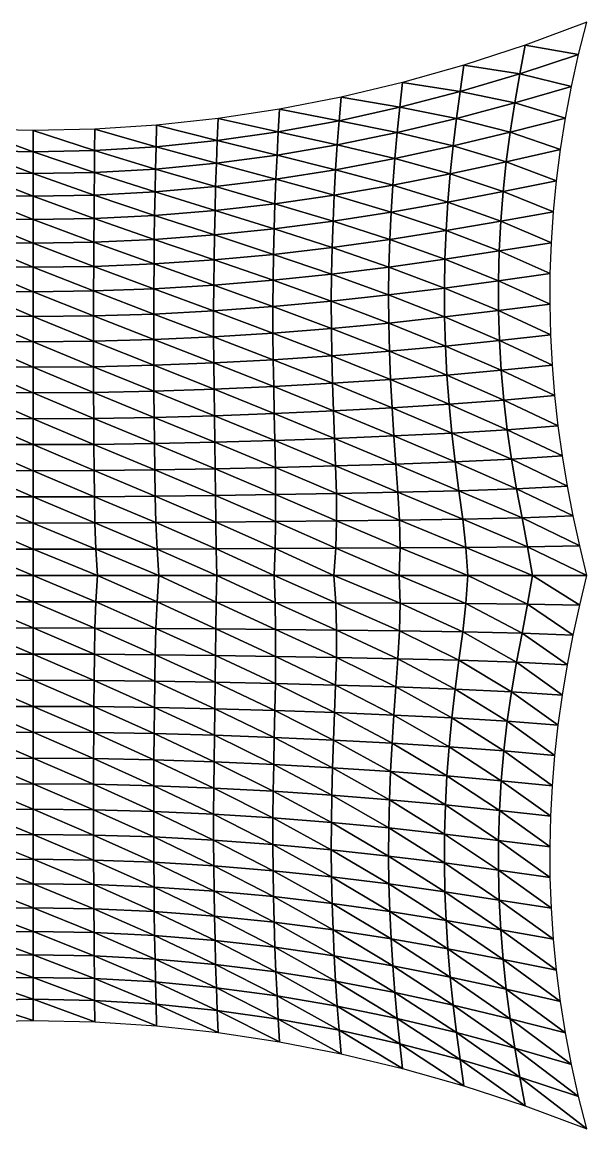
# Model space of a CAD drawing. Extents: x -3 to 3, y -3 to 3.
# Drawn here: x -0.06 to 3, y -3 to 3 of the extents above; entities that cross this region are included whole.
import ezdxf

# ---------------------------------------------------------------- set-up
doc = ezdxf.new("R2010")
doc.units = 0

msp = doc.modelspace()

# ---------------------------------------------------------------- meshes
at = {"layer": 'RidgeValley'}
mesh = msp.add_polyface(dxfattribs=at)
corners = [(3, 3, 3), (2.66643, 2.87516, 3.05225), (2.95536, 2.82515, 3.1032), (2.63653, 2.72, 3.14199), (2.91684, 2.65193, 3.20586), (2.60894, 2.56244, 3.23151), (2.8842, 2.48012, 3.30817), (2.58435, 2.4032, 3.32066), (2.85717, 2.30953, 3.41032), (2.56342, 2.24294, 3.40929), (2.83558, 2.14, 3.51253), (2.54658, 2.08213, 3.4973), (2.33353, 2.766, 3.0951), (2.31308, 2.62397, 3.1722), (2.29341, 2.47796, 3.24916), (2.27534, 2.32883, 3.32571), (2.2597, 2.17746, 3.40157), (2.24702, 2.02446, 3.47653), (2.00091, 2.67203, 3.12958), (1.98636, 2.53858, 3.19512), (1.97233, 2.40098, 3.26052), (1.95941, 2.25988, 3.32551), (1.94815, 2.11595, 3.38981), (1.6682, 2.59278, 3.15671), (1.6577, 2.46534, 3.21204), (1.6478, 2.33398, 3.2673), (1.63878, 2.19915, 3.32223), (1.63093, 2.06126, 3.37658), (1.33517, 2.52797, 3.17739), (1.32793, 2.40515, 3.22408), (1.32114, 2.27855, 3.2709), (1.31498, 2.14849, 3.31757)]
mesh.append_faces([[corners[k] for k in face] for face in [(0, 1, 2), (2, 1, 3), (2, 3, 4), (4, 3, 5), (4, 5, 6), (6, 5, 7), (6, 7, 8), (8, 7, 9), (8, 9, 10), (10, 9, 11), (1, 12, 3), (3, 12, 13), (3, 13, 5), (5, 13, 14), (5, 14, 7), (7, 14, 15), (7, 15, 9), (9, 15, 16), (9, 16, 11), (11, 16, 17), (12, 18, 13), (13, 18, 19), (13, 19, 14), (14, 19, 20), (14, 20, 15), (15, 20, 21), (15, 21, 16), (16, 21, 22), (16, 22, 17), (18, 23, 19), (19, 23, 24), (19, 24, 20), (20, 24, 25), (20, 25, 21), (21, 25, 26), (21, 26, 22), (22, 26, 27), (23, 28, 24), (24, 29, 25), (25, 30, 26), (26, 31, 27)]])
mesh = msp.add_polyface(dxfattribs=at)
corners = [(1.6577, 2.46534, 3.21204), (1.33517, 2.52797, 3.17739), (1.32793, 2.40515, 3.22408), (1.6478, 2.33398, 3.2673), (1.32114, 2.27855, 3.2709), (1.63878, 2.19915, 3.32223), (1.31498, 2.14849, 3.31757), (1.63093, 2.06126, 3.37658), (1.30961, 2.01528, 3.36383), (1.62448, 1.92072, 3.43006), (1.30518, 1.87926, 3.40935), (1.61963, 1.77791, 3.48232), (1.30182, 1.7408, 3.45378), (1.61653, 1.6332, 3.53305), (1.29966, 1.60025, 3.49676), (1.61535, 1.48695, 3.58191), (1.2988, 1.458, 3.5379), (1.61601, 1.33948, 3.62851), (1.29917, 1.31435, 3.57684), (1.00181, 2.47758, 3.19242), (0.997154, 2.35818, 3.23219), (0.992706, 2.23503, 3.27234), (0.988619, 2.10845, 3.31257), (0.985042, 1.9787, 3.35257), (0.98209, 1.8461, 3.392), (0.979833, 1.711, 3.43051), (0.978335, 1.57374, 3.46771), (0.977651, 1.43465, 3.50324), (0.977739, 1.29405, 3.53673), (0.668135, 2.4416, 3.20255), (0.665461, 2.32454, 3.23728), (0.662789, 2.20373, 3.27261), (0.660268, 2.07948, 3.30822), (0.658047, 1.9521, 3.34377), (0.656218, 1.8219, 3.37891), (0.654804, 1.68919, 3.41328), (0.653826, 1.55429, 3.44651), (0.653296, 1.41751, 3.47824)]
mesh.append_faces([[corners[k] for k in face] for face in [(0, 1, 2), (3, 2, 4), (5, 4, 6), (7, 6, 8), (9, 8, 10), (11, 10, 12), (11, 12, 13), (13, 12, 14), (13, 14, 15), (15, 14, 16), (15, 16, 17), (17, 16, 18), (1, 19, 2), (2, 19, 20), (2, 20, 4), (4, 20, 21), (4, 21, 6), (6, 21, 22), (6, 22, 8), (8, 22, 23), (8, 23, 10), (10, 23, 24), (10, 24, 12), (12, 24, 25), (12, 25, 14), (14, 25, 26), (14, 26, 16), (16, 26, 27), (16, 27, 18), (18, 27, 28), (19, 29, 20), (20, 29, 30), (20, 30, 21), (21, 30, 31), (21, 31, 22), (22, 32, 23), (23, 33, 24), (24, 34, 25), (25, 35, 26), (26, 36, 27), (27, 37, 28)]])
mesh = msp.add_polyface(dxfattribs=at)
corners = [(0, 2.41281, 3.21048), (-0.334155, 2.42001, 3.2085), (0, 2.29761, 3.24113), (-0.332959, 2.30434, 3.24017), (0, 2.17862, 3.2726), (-0.331709, 2.1849, 3.2726), (0, 2.05621, 3.30451), (-0.330501, 2.06203, 3.30544), (0, 1.93069, 3.33651), (-0.329429, 1.93604, 3.33833), (0, 1.80239, 3.36824), (-0.328549, 1.80727, 3.3709), (0, 1.67159, 3.39932), (-0.327864, 1.67599, 3.40281), (0, 1.53859, 3.42942), (-0.327373, 1.54251, 3.43369), (0, 1.40366, 3.45817), (-0.327076, 1.40712, 3.46319), (0, 1.26708, 3.48525), (-0.668135, 2.4416, 3.20255), (-0.665461, 2.32454, 3.23728), (-0.662789, 2.20373, 3.27261), (-0.660268, 2.07948, 3.30822), (-0.658046, 1.9521, 3.34377), (-0.656218, 1.8219, 3.37891), (-0.654804, 1.68919, 3.41328), (-0.653825, 1.55429, 3.44651), (-0.653295, 1.41751, 3.47824), (-0.326973, 1.27009, 3.49097), (-0.992706, 2.23503, 3.27234), (-0.988619, 2.10845, 3.31257), (-0.985042, 1.9787, 3.35257), (-0.98209, 1.8461, 3.392), (-0.979833, 1.711, 3.43051), (-0.978335, 1.57374, 3.46771), (-0.977651, 1.43465, 3.50324), (-0.653203, 1.27913, 3.50812)]
mesh.append_faces([[corners[k] for k in face] for face in [(0, 1, 2), (2, 1, 3), (2, 3, 4), (4, 3, 5), (4, 5, 6), (6, 5, 7), (6, 7, 8), (8, 7, 9), (8, 9, 10), (10, 9, 11), (10, 11, 12), (12, 11, 13), (12, 13, 14), (14, 13, 15), (14, 15, 16), (16, 15, 17), (16, 17, 18), (1, 19, 3), (3, 19, 20), (3, 20, 5), (5, 20, 21), (5, 21, 7), (7, 21, 22), (7, 22, 9), (9, 22, 23), (9, 23, 11), (11, 23, 24), (11, 24, 13), (13, 24, 25), (13, 25, 15), (15, 25, 26), (15, 26, 17), (17, 26, 27), (17, 27, 28), (21, 29, 22), (22, 30, 23), (23, 31, 24), (24, 32, 25), (25, 33, 26), (26, 34, 27), (27, 35, 36)]])
mesh = msp.add_polyface(dxfattribs=at)
corners = [(0.988619, 2.10845, 3.31257), (0.662789, 2.20373, 3.27261), (0.660268, 2.07948, 3.30822), (0.985042, 1.9787, 3.35257), (0.658047, 1.9521, 3.34377), (0.98209, 1.8461, 3.392), (0.656218, 1.8219, 3.37891), (0.979833, 1.711, 3.43051), (0.654804, 1.68919, 3.41328), (0.978335, 1.57374, 3.46771), (0.653826, 1.55429, 3.44651), (0.977651, 1.43465, 3.50324), (0.653296, 1.41751, 3.47824), (0.668135, 2.4416, 3.20255), (0.334155, 2.42001, 3.2085), (0.665461, 2.32454, 3.23728), (0.332959, 2.30434, 3.24017), (0.331709, 2.1849, 3.2726), (0.330501, 2.06203, 3.30544), (0.329429, 1.93604, 3.33833), (0.328549, 1.80727, 3.3709), (0.327864, 1.67599, 3.40281), (0.327374, 1.54251, 3.43369), (0.327076, 1.40712, 3.46319), (0.653203, 1.27913, 3.50812), (0, 2.41281, 3.21048), (0, 2.29761, 3.24113), (0, 2.17862, 3.2726), (0, 2.05621, 3.30451), (0, 1.93069, 3.33651), (0, 1.80239, 3.36824), (0, 1.67159, 3.39932), (0, 1.53859, 3.42942), (0, 1.40366, 3.45817), (0.326973, 1.27009, 3.49097)]
mesh.append_faces([[corners[k] for k in face] for face in [(0, 1, 2), (3, 2, 4), (5, 4, 6), (7, 6, 8), (9, 8, 10), (11, 10, 12), (13, 14, 15), (15, 14, 16), (15, 16, 1), (1, 16, 17), (1, 17, 2), (2, 17, 18), (2, 18, 4), (4, 18, 19), (4, 19, 6), (6, 19, 20), (6, 20, 8), (8, 20, 21), (8, 21, 10), (10, 21, 22), (10, 22, 12), (12, 22, 23), (12, 23, 24), (14, 25, 16), (16, 25, 26), (16, 26, 17), (17, 26, 27), (17, 27, 18), (18, 27, 28), (18, 28, 19), (19, 28, 29), (19, 29, 20), (20, 29, 30), (20, 30, 21), (21, 30, 31), (21, 31, 22), (22, 31, 32), (22, 32, 23), (23, 32, 33), (23, 33, 34)]])
mesh = msp.add_polyface(dxfattribs=at)
corners = [(2.83558, 2.14, 3.51253), (2.54658, 2.08213, 3.4973), (2.81928, 1.97141, 3.61504), (2.53391, 1.92089, 3.58476), (2.80816, 1.80367, 3.71812), (2.52548, 1.75935, 3.67172), (2.80209, 1.63667, 3.82203), (2.52136, 1.5976, 3.75819), (2.80099, 1.47036, 3.92708), (2.52164, 1.43578, 3.8441), (2.80481, 1.3047, 4.03364), (2.24702, 2.02446, 3.47653), (2.23749, 1.8701, 3.55045), (2.2313, 1.71465, 3.62323), (2.22859, 1.55837, 3.69471), (2.22944, 1.40146, 3.76458), (2.52639, 1.27398, 3.92926), (1.94815, 2.11595, 3.38981), (1.93897, 1.96974, 3.45314), (1.93207, 1.8216, 3.51526), (1.92764, 1.67186, 3.57592), (1.92588, 1.52085, 3.63486), (1.92677, 1.36888, 3.69168), (2.23388, 1.24415, 3.83246), (1.63093, 2.06126, 3.37658), (1.62448, 1.92072, 3.43006), (1.61963, 1.77791, 3.48232), (1.61653, 1.6332, 3.53305), (1.61535, 1.48695, 3.58191), (1.61601, 1.33948, 3.62851), (1.30961, 2.01528, 3.36383), (1.30518, 1.87926, 3.40935)]
mesh.append_faces([[corners[k] for k in face] for face in [(0, 1, 2), (2, 1, 3), (2, 3, 4), (4, 3, 5), (4, 5, 6), (6, 5, 7), (6, 7, 8), (8, 7, 9), (8, 9, 10), (1, 11, 3), (3, 11, 12), (3, 12, 5), (5, 12, 13), (5, 13, 7), (7, 13, 14), (7, 14, 9), (9, 14, 15), (9, 15, 16), (11, 17, 18), (11, 18, 12), (12, 18, 19), (12, 19, 13), (13, 19, 20), (13, 20, 14), (14, 20, 21), (14, 21, 15), (15, 21, 22), (15, 22, 23), (17, 24, 18), (18, 24, 25), (18, 25, 19), (19, 25, 26), (19, 26, 20), (20, 26, 27), (20, 27, 21), (21, 27, 28), (21, 28, 22), (22, 28, 29), (24, 30, 25), (25, 31, 26)]])
mesh = msp.add_polyface(dxfattribs=at)
corners = [(0, 1.26708, 3.48525), (-0.327076, 1.40712, 3.46319), (-0.326973, 1.27009, 3.49097), (0, 1.12911, 3.51037), (-0.327068, 1.13169, 3.51673), (0, 0.99002, 3.53321), (-0.327362, 0.992188, 3.54017), (0, 0.850042, 3.55354), (-0.327881, 0.851818, 3.56102), (0, 0.709337, 3.57118), (-0.328707, 0.710751, 3.57911), (0, 0.568054, 3.586), (-0.329927, 0.569143, 3.59427), (0, 0.426344, 3.59784), (-0.331663, 0.42715, 3.60634), (0, 0.284344, 3.60648), (-0.334553, 0.284896, 3.61513), (0, 0.142186, 3.61161), (-0.339633, 0.14248, 3.6204), (0, 0, 3.61292), (-0.34795, 0, 3.62195), (-0.653295, 1.41751, 3.47824), (-0.653203, 1.27913, 3.50812), (-0.653525, 1.13944, 3.53584), (-0.654238, 0.998691, 3.56106), (-0.65533, 0.857147, 3.58349), (-0.656818, 0.714992, 3.60291), (-0.658721, 0.572407, 3.61909), (-0.661107, 0.429567, 3.63183), (-0.664783, 0.28655, 3.64106), (-0.671126, 0.143361, 3.6468), (-0.681526, 0, 3.64907), (-0.977739, 1.29405, 3.53673), (-0.978514, 1.15221, 3.56782), (-0.979893, 1.00941, 3.59617)]
mesh.append_faces([[corners[k] for k in face] for face in [(0, 1, 2), (0, 2, 3), (3, 2, 4), (3, 4, 5), (5, 4, 6), (5, 6, 7), (7, 6, 8), (7, 8, 9), (9, 8, 10), (9, 10, 11), (11, 10, 12), (11, 12, 13), (13, 12, 14), (13, 14, 15), (15, 14, 16), (15, 16, 17), (17, 16, 18), (17, 18, 19), (19, 18, 20), (2, 21, 22), (2, 22, 4), (4, 22, 23), (4, 23, 6), (6, 23, 24), (6, 24, 8), (8, 24, 25), (8, 25, 10), (10, 25, 26), (10, 26, 12), (12, 26, 27), (12, 27, 14), (14, 27, 28), (14, 28, 16), (16, 28, 29), (16, 29, 18), (18, 29, 30), (18, 30, 20), (20, 30, 31), (22, 32, 23), (23, 33, 24), (24, 34, 25)]])
mesh = msp.add_polyface(dxfattribs=at)
corners = [(0.977739, 1.29405, 3.53673), (0.653296, 1.41751, 3.47824), (0.653203, 1.27913, 3.50812), (0.978514, 1.15221, 3.56782), (0.653525, 1.13944, 3.53584), (0.327076, 1.40712, 3.46319), (0.326973, 1.27009, 3.49097), (0.327068, 1.13169, 3.51673), (0.654238, 0.998691, 3.56106), (0.327362, 0.992188, 3.54017), (0.65533, 0.857147, 3.58349), (0.327882, 0.851818, 3.56102), (0.656818, 0.714992, 3.60291), (0.328707, 0.710751, 3.57911), (0.658721, 0.572407, 3.61909), (0.329927, 0.569143, 3.59427), (0.661107, 0.429567, 3.63183), (0.331663, 0.42715, 3.60634), (0.664783, 0.28655, 3.64106), (0.334553, 0.284896, 3.61513), (0.671127, 0.143361, 3.6468), (0.339633, 0.14248, 3.6204), (0.681526, 0, 3.64907), (0.347951, 0, 3.62195), (0, 1.40366, 3.45817), (0, 1.26708, 3.48525), (0, 1.12911, 3.51037), (0, 0.99002, 3.53321), (0, 0.850042, 3.55354), (0, 0.709337, 3.57118), (0, 0.568054, 3.586), (0, 0.426344, 3.59784), (0, 0.284344, 3.60648), (0, 0.142186, 3.61161), (0, 0, 3.61292)]
mesh.append_faces([[corners[k] for k in face] for face in [(0, 1, 2), (3, 2, 4), (2, 5, 6), (2, 6, 4), (4, 6, 7), (4, 7, 8), (8, 7, 9), (8, 9, 10), (10, 9, 11), (10, 11, 12), (12, 11, 13), (12, 13, 14), (14, 13, 15), (14, 15, 16), (16, 15, 17), (16, 17, 18), (18, 17, 19), (18, 19, 20), (20, 19, 21), (20, 21, 22), (22, 21, 23), (6, 24, 25), (6, 25, 7), (7, 25, 26), (7, 26, 9), (9, 26, 27), (9, 27, 11), (11, 27, 28), (11, 28, 13), (13, 28, 29), (13, 29, 15), (15, 29, 30), (15, 30, 17), (17, 30, 31), (17, 31, 19), (19, 31, 32), (19, 32, 21), (21, 32, 33), (21, 33, 23), (23, 33, 34)]])
mesh = msp.add_polyface(dxfattribs=at)
corners = [(2.80481, 1.3047, 4.03364), (2.52164, 1.43578, 3.8441), (2.52639, 1.27398, 3.92926), (2.8135, 1.13965, 4.14206), (2.53568, 1.11233, 4.01352), (2.82697, 0.97518, 4.25276), (2.54958, 0.950964, 4.09659), (2.84511, 0.811284, 4.36631), (2.56808, 0.790064, 4.17788), (2.86779, 0.647956, 4.48332), (2.59114, 0.629828, 4.25678), (2.89489, 0.485191, 4.6044), (2.61866, 0.470453, 4.33253), (2.92617, 0.322968, 4.7303), (2.64887, 0.312176, 4.40238), (2.96132, 0.161249, 4.86188), (2.6788, 0.155269, 4.46201), (3, 0, 5), (2.70542, 0, 4.5071), (2.22944, 1.40146, 3.76458), (2.23388, 1.24415, 3.83246), (2.24196, 1.08663, 3.89795), (2.2536, 0.929144, 3.96048), (2.26855, 0.771969, 4.0191), (2.28651, 0.615393, 4.07281), (2.30704, 0.4597, 4.12046), (2.32777, 0.305115, 4.15891), (2.34482, 0.151821, 4.18348), (2.35426, 0, 4.18943), (1.9362, 1.06302, 3.79723), (1.94443, 0.90968, 3.84493), (1.9543, 0.756458, 3.8882), (1.96518, 0.603663, 3.92613), (1.9763, 0.45159, 3.95775), (1.98538, 0.300332, 3.98113), (1.98894, 0.149824, 3.99358)]
mesh.append_faces([[corners[k] for k in face] for face in [(0, 1, 2), (0, 2, 3), (3, 2, 4), (3, 4, 5), (5, 4, 6), (5, 6, 7), (7, 6, 8), (7, 8, 9), (9, 8, 10), (9, 10, 11), (11, 10, 12), (11, 12, 13), (13, 12, 14), (13, 14, 15), (15, 14, 16), (15, 16, 17), (17, 16, 18), (2, 19, 20), (2, 20, 4), (4, 20, 21), (4, 21, 6), (6, 21, 22), (6, 22, 8), (8, 22, 23), (8, 23, 10), (10, 23, 24), (10, 24, 12), (12, 24, 25), (12, 25, 14), (14, 25, 26), (14, 26, 16), (16, 26, 27), (16, 27, 18), (18, 27, 28), (21, 29, 22), (22, 30, 23), (23, 31, 24), (24, 32, 25), (25, 33, 26), (26, 34, 27), (27, 35, 28)]])
mesh = msp.add_polyface(dxfattribs=at)
corners = [(2.23388, 1.24415, 3.83246), (1.92677, 1.36888, 3.69168), (1.93024, 1.21618, 3.74595), (2.24196, 1.08663, 3.89795), (1.9362, 1.06302, 3.79723), (2.2536, 0.929144, 3.96048), (1.94443, 0.90968, 3.84493), (2.26855, 0.771969, 4.0191), (1.9543, 0.756458, 3.8882), (2.28651, 0.615393, 4.07281), (1.96518, 0.603663, 3.92613), (2.30704, 0.4597, 4.12046), (1.9763, 0.45159, 3.95775), (2.32777, 0.305115, 4.15891), (1.98538, 0.300332, 3.98113), (2.34482, 0.151821, 4.18348), (1.98894, 0.149824, 3.99358), (2.35426, 0, 4.18943), (1.98345, 0, 3.9924), (1.61601, 1.33948, 3.62851), (1.61838, 1.19106, 3.67241), (1.62229, 1.04199, 3.71321), (1.62741, 0.892537, 3.75042), (1.63302, 0.742998, 3.7834), (1.63833, 0.593662, 3.8115), (1.64251, 0.444799, 3.83405), (1.64392, 0.296394, 3.85042), (1.64029, 0.148209, 3.85995), (1.62935, 0, 3.862), (1.29917, 1.31435, 3.57684), (1.30063, 1.16958, 3.61317), (1.30303, 1.02398, 3.64653), (1.30612, 0.877841, 3.67649), (1.30932, 0.73141, 3.70261), (1.31206, 0.584947, 3.72443), (1.31372, 0.438688, 3.74152), (1.31366, 0.292604, 3.75382), (1.31114, 0.146456, 3.76158)]
mesh.append_faces([[corners[k] for k in face] for face in [(0, 1, 2), (0, 2, 3), (3, 2, 4), (5, 4, 6), (7, 6, 8), (9, 8, 10), (11, 10, 12), (13, 12, 14), (15, 14, 16), (17, 16, 18), (1, 19, 2), (2, 19, 20), (2, 20, 4), (4, 20, 21), (4, 21, 6), (6, 21, 22), (6, 22, 8), (8, 22, 23), (8, 23, 10), (10, 23, 24), (10, 24, 12), (12, 24, 25), (12, 25, 14), (14, 25, 26), (14, 26, 16), (16, 26, 27), (16, 27, 18), (18, 27, 28), (19, 29, 20), (20, 30, 21), (21, 31, 22), (22, 32, 23), (23, 33, 24), (24, 34, 25), (25, 34, 35), (25, 35, 26), (26, 35, 36), (26, 36, 27), (27, 36, 37), (27, 37, 28)]])
mesh = msp.add_polyface(dxfattribs=at)
corners = [(1.61838, 1.19106, 3.67241), (1.29917, 1.31435, 3.57684), (1.30063, 1.16958, 3.61317), (1.62229, 1.04199, 3.71321), (1.30303, 1.02398, 3.64653), (1.62741, 0.892537, 3.75042), (1.30612, 0.877841, 3.67649), (1.63302, 0.742998, 3.7834), (1.30932, 0.73141, 3.70261), (1.63833, 0.593662, 3.8115), (1.31206, 0.584947, 3.72443), (1.62935, 0, 3.862), (1.31114, 0.146456, 3.76158), (1.30545, 0, 3.76504), (0.977739, 1.29405, 3.53673), (0.978514, 1.15221, 3.56782), (0.979893, 1.00941, 3.59617), (0.98174, 0.865928, 3.62144), (0.983809, 0.721972, 3.64329), (0.985839, 0.577764, 3.66143), (1.31372, 0.438688, 3.74152), (0.9876, 0.433508, 3.67556), (1.31366, 0.292604, 3.75382), (0.989366, 0.289217, 3.68574), (0.991797, 0.14476, 3.69226), (0.995563, 0, 3.69547), (0.653203, 1.27913, 3.50812), (0.653525, 1.13944, 3.53584), (0.654238, 0.998691, 3.56106), (0.65533, 0.857147, 3.58349), (0.656818, 0.714992, 3.60291), (0.658721, 0.572407, 3.61909), (0.661107, 0.429567, 3.63183), (0.664783, 0.28655, 3.64106), (0.671127, 0.143361, 3.6468), (0.681526, 0, 3.64907)]
mesh.append_faces([[corners[k] for k in face] for face in [(0, 1, 2), (3, 2, 4), (5, 4, 6), (7, 6, 8), (9, 8, 10), (11, 12, 13), (1, 14, 2), (2, 14, 15), (2, 15, 4), (4, 15, 16), (4, 16, 6), (6, 16, 17), (6, 17, 8), (8, 17, 18), (8, 18, 10), (10, 18, 19), (10, 19, 20), (20, 19, 21), (20, 21, 22), (22, 21, 23), (22, 23, 12), (12, 23, 24), (12, 24, 13), (13, 24, 25), (14, 26, 15), (15, 27, 16), (16, 27, 28), (16, 28, 17), (17, 28, 29), (17, 29, 18), (18, 29, 30), (18, 30, 19), (19, 30, 31), (19, 31, 21), (21, 31, 32), (21, 32, 23), (23, 32, 33), (23, 33, 24), (24, 33, 34), (24, 34, 25), (25, 34, 35)]])
mesh = msp.add_polyface(dxfattribs=at)
corners = [(0, 0, 3.61292), (-0.34795, 0, 3.62195), (0, -0.142186, 3.61161), (-0.339633, -0.14248, 3.6204), (0, -0.284344, 3.60648), (-0.334553, -0.284896, 3.61513), (0, -0.426344, 3.59784), (-0.331663, -0.42715, 3.60634), (0, -0.568054, 3.586), (-0.329927, -0.569143, 3.59427), (0, -0.709337, 3.57118), (-0.328707, -0.710751, 3.57911), (0, -0.850042, 3.55354), (-0.327881, -0.851818, 3.56102), (0, -0.99002, 3.53321), (-0.327362, -0.992188, 3.54017), (0, -1.12911, 3.51037), (-0.327068, -1.13169, 3.51673), (0, -1.26708, 3.48525), (-0.326973, -1.27009, 3.49097), (0, -1.40366, 3.45817), (-0.681526, 0, 3.64907), (-0.671126, -0.143361, 3.6468), (-0.664783, -0.28655, 3.64106), (-0.661107, -0.429567, 3.63183), (-0.658721, -0.572407, 3.61909), (-0.656818, -0.714992, 3.60291), (-0.65533, -0.857147, 3.58349), (-0.654238, -0.998691, 3.56106), (-0.653525, -1.13944, 3.53584), (-0.653203, -1.27913, 3.50812), (-0.327076, -1.40712, 3.46319), (-0.979893, -1.00941, 3.59617), (-0.978514, -1.15221, 3.56782), (-0.977739, -1.29405, 3.53673), (-0.653295, -1.41751, 3.47824)]
mesh.append_faces([[corners[k] for k in face] for face in [(0, 1, 2), (2, 1, 3), (2, 3, 4), (4, 3, 5), (4, 5, 6), (6, 5, 7), (6, 7, 8), (8, 7, 9), (8, 9, 10), (10, 9, 11), (10, 11, 12), (12, 11, 13), (12, 13, 14), (14, 13, 15), (14, 15, 16), (16, 15, 17), (16, 17, 18), (18, 17, 19), (18, 19, 20), (1, 21, 3), (3, 21, 22), (3, 22, 5), (5, 22, 23), (5, 23, 7), (7, 23, 24), (7, 24, 9), (9, 24, 25), (9, 25, 11), (11, 25, 26), (11, 26, 13), (13, 26, 27), (13, 27, 15), (15, 27, 28), (15, 28, 17), (17, 28, 29), (17, 29, 19), (19, 29, 30), (19, 30, 31), (28, 32, 29), (29, 33, 30), (30, 34, 35)]])
mesh = msp.add_polyface(dxfattribs=at)
corners = [(0.978514, -1.15221, 3.56782), (0.654238, -0.998691, 3.56106), (0.653525, -1.13944, 3.53584), (0.977739, -1.29405, 3.53673), (0.653203, -1.27913, 3.50812), (0.681526, 0, 3.64907), (0.347951, 0, 3.62195), (0.671127, -0.143361, 3.6468), (0.339633, -0.14248, 3.6204), (0.664783, -0.28655, 3.64106), (0.334553, -0.284896, 3.61513), (0.661107, -0.429567, 3.63183), (0.331663, -0.42715, 3.60634), (0.658721, -0.572407, 3.61909), (0.329927, -0.569143, 3.59427), (0.656818, -0.714992, 3.60291), (0.328707, -0.710751, 3.57911), (0.65533, -0.857147, 3.58349), (0.327882, -0.851818, 3.56102), (0.327362, -0.992188, 3.54017), (0.327068, -1.13169, 3.51673), (0.326973, -1.27009, 3.49097), (0.653296, -1.41751, 3.47824), (0, 0, 3.61292), (0, -0.142186, 3.61161), (0, -0.284344, 3.60648), (0, -0.426344, 3.59784), (0, -0.568054, 3.586), (0, -0.709337, 3.57118), (0, -0.850042, 3.55354), (0, -0.99002, 3.53321), (0, -1.12911, 3.51037), (0, -1.26708, 3.48525), (0.327076, -1.40712, 3.46319)]
mesh.append_faces([[corners[k] for k in face] for face in [(0, 1, 2), (3, 2, 4), (5, 6, 7), (7, 6, 8), (7, 8, 9), (9, 8, 10), (9, 10, 11), (11, 10, 12), (11, 12, 13), (13, 12, 14), (13, 14, 15), (15, 14, 16), (15, 16, 17), (17, 16, 18), (17, 18, 1), (1, 18, 19), (1, 19, 2), (2, 19, 20), (2, 20, 4), (4, 20, 21), (4, 21, 22), (6, 23, 8), (8, 23, 24), (8, 24, 10), (10, 24, 25), (10, 25, 12), (12, 25, 26), (12, 26, 14), (14, 26, 27), (14, 27, 16), (16, 27, 28), (16, 28, 18), (18, 28, 29), (18, 29, 19), (19, 29, 30), (19, 30, 20), (20, 30, 31), (20, 31, 21), (21, 31, 32), (21, 32, 33)]])
mesh = msp.add_polyface(dxfattribs=at)
corners = [(1.64029, -0.148209, 3.85995), (1.30545, 0, 3.76504), (1.31114, -0.146456, 3.76158), (1.63302, -0.742998, 3.7834), (1.31206, -0.584947, 3.72443), (1.30932, -0.73141, 3.70261), (1.62741, -0.892537, 3.75042), (1.30612, -0.877841, 3.67649), (1.62229, -1.04199, 3.71321), (1.30303, -1.02398, 3.64653), (1.61838, -1.19106, 3.67241), (1.30063, -1.16958, 3.61317), (1.61601, -1.33948, 3.62851), (1.29917, -1.31435, 3.57684), (0.995563, 0, 3.69547), (0.991797, -0.14476, 3.69226), (1.31366, -0.292604, 3.75382), (0.989366, -0.289217, 3.68574), (1.31372, -0.438688, 3.74152), (0.9876, -0.433508, 3.67556), (0.985839, -0.577764, 3.66143), (0.983809, -0.721972, 3.64329), (0.98174, -0.865927, 3.62144), (0.979893, -1.00941, 3.59617), (0.978514, -1.15221, 3.56782), (0.977739, -1.29405, 3.53673), (0.681526, 0, 3.64907), (0.671127, -0.143361, 3.6468), (0.664783, -0.28655, 3.64106), (0.661107, -0.429567, 3.63183), (0.658721, -0.572407, 3.61909), (0.656818, -0.714992, 3.60291), (0.65533, -0.857147, 3.58349), (0.654238, -0.998691, 3.56106), (0.653525, -1.13944, 3.53584), (0.653203, -1.27913, 3.50812), (0.977651, -1.43465, 3.50324)]
mesh.append_faces([[corners[k] for k in face] for face in [(0, 1, 2), (3, 4, 5), (6, 5, 7), (8, 7, 9), (10, 9, 11), (12, 11, 13), (1, 14, 2), (2, 14, 15), (2, 15, 16), (16, 15, 17), (16, 17, 18), (18, 17, 19), (18, 19, 4), (4, 19, 20), (4, 20, 5), (5, 20, 21), (5, 21, 7), (7, 21, 22), (7, 22, 9), (9, 22, 23), (9, 23, 11), (11, 23, 24), (11, 24, 13), (13, 24, 25), (14, 26, 15), (15, 26, 27), (15, 27, 17), (17, 27, 28), (17, 28, 19), (19, 28, 29), (19, 29, 20), (20, 29, 30), (20, 30, 21), (21, 30, 31), (21, 31, 22), (22, 31, 32), (22, 32, 23), (23, 32, 33), (23, 33, 24), (24, 34, 25), (25, 35, 36)]])
mesh = msp.add_polyface(dxfattribs=at)
corners = [(2.34482, -0.151821, 4.18348), (1.98345, 0, 3.9924), (1.98894, -0.149824, 3.99358), (2.32777, -0.305115, 4.15891), (1.98538, -0.300332, 3.98113), (2.30704, -0.4597, 4.12046), (1.9763, -0.45159, 3.95775), (2.28651, -0.615393, 4.07281), (1.96518, -0.603663, 3.92613), (2.26855, -0.771969, 4.0191), (1.9543, -0.756458, 3.8882), (2.2536, -0.929144, 3.96048), (1.94443, -0.90968, 3.84493), (2.24196, -1.08663, 3.89795), (1.9362, -1.06302, 3.79723), (2.23388, -1.24415, 3.83246), (1.93024, -1.21618, 3.74595), (2.22944, -1.40146, 3.76458), (1.92677, -1.36888, 3.69168), (1.62935, 0, 3.862), (1.64029, -0.148209, 3.85995), (1.64392, -0.296394, 3.85042), (1.64251, -0.444799, 3.83405), (1.63833, -0.593662, 3.8115), (1.63302, -0.742998, 3.7834), (1.62741, -0.892537, 3.75042), (1.62229, -1.04199, 3.71321), (1.61838, -1.19106, 3.67241), (1.61601, -1.33948, 3.62851), (1.30545, 0, 3.76504), (1.31114, -0.146456, 3.76158), (1.31366, -0.292604, 3.75382), (1.31372, -0.438688, 3.74152), (1.31206, -0.584947, 3.72443), (1.30932, -0.73141, 3.70261), (1.30612, -0.877841, 3.67649), (1.30303, -1.02398, 3.64653), (1.30063, -1.16958, 3.61317)]
mesh.append_faces([[corners[k] for k in face] for face in [(0, 1, 2), (3, 2, 4), (5, 4, 6), (7, 6, 8), (9, 8, 10), (11, 10, 12), (13, 12, 14), (15, 14, 16), (15, 16, 17), (17, 16, 18), (1, 19, 2), (2, 19, 20), (2, 20, 4), (4, 20, 21), (4, 21, 6), (6, 21, 22), (6, 22, 8), (8, 22, 23), (8, 23, 10), (10, 23, 24), (10, 24, 12), (12, 24, 25), (12, 25, 14), (14, 25, 26), (14, 26, 16), (16, 26, 27), (16, 27, 18), (18, 27, 28), (19, 29, 20), (20, 30, 21), (21, 30, 31), (21, 31, 22), (22, 31, 32), (22, 32, 23), (23, 32, 33), (23, 33, 24), (24, 34, 25), (25, 35, 26), (26, 36, 27), (27, 37, 28)]])
mesh = msp.add_polyface(dxfattribs=at)
corners = [(3, 0, 5), (2.70542, 0, 4.5071), (2.96132, -0.161249, 4.86188), (2.6788, -0.155269, 4.46201), (2.92617, -0.322968, 4.7303), (2.64887, -0.312176, 4.40238), (2.89489, -0.485191, 4.6044), (2.61866, -0.470453, 4.33253), (2.86779, -0.647956, 4.48332), (2.59114, -0.629828, 4.25678), (2.84511, -0.811284, 4.36631), (2.56808, -0.790064, 4.17788), (2.82697, -0.97518, 4.25276), (2.54958, -0.950964, 4.09659), (2.8135, -1.13965, 4.14206), (2.53568, -1.11233, 4.01352), (2.80481, -1.3047, 4.03364), (2.52639, -1.27398, 3.92926), (2.35426, 0, 4.18943), (2.34482, -0.151821, 4.18348), (2.32777, -0.305115, 4.15891), (2.30704, -0.4597, 4.12046), (2.28651, -0.615393, 4.07281), (2.26855, -0.771969, 4.0191), (2.2536, -0.929144, 3.96048), (2.24196, -1.08663, 3.89795), (2.23388, -1.24415, 3.83246), (2.52164, -1.43578, 3.8441), (1.98345, 0, 3.9924), (1.98894, -0.149824, 3.99358), (1.98538, -0.300332, 3.98113), (1.9763, -0.45159, 3.95775), (1.96518, -0.603663, 3.92613), (1.9543, -0.756458, 3.8882), (1.94443, -0.90968, 3.84493), (1.9362, -1.06302, 3.79723)]
mesh.append_faces([[corners[k] for k in face] for face in [(0, 1, 2), (2, 1, 3), (2, 3, 4), (4, 3, 5), (4, 5, 6), (6, 5, 7), (6, 7, 8), (8, 7, 9), (8, 9, 10), (10, 9, 11), (10, 11, 12), (12, 11, 13), (12, 13, 14), (14, 13, 15), (14, 15, 16), (16, 15, 17), (1, 18, 3), (3, 18, 19), (3, 19, 5), (5, 19, 20), (5, 20, 7), (7, 20, 21), (7, 21, 9), (9, 21, 22), (9, 22, 11), (11, 22, 23), (11, 23, 13), (13, 23, 24), (13, 24, 15), (15, 24, 25), (15, 25, 17), (17, 25, 26), (17, 26, 27), (18, 28, 19), (19, 29, 20), (20, 30, 21), (21, 31, 22), (22, 32, 23), (23, 33, 24), (24, 34, 25), (25, 35, 26)]])
mesh = msp.add_polyface(dxfattribs=at)
corners = [(2.80481, -1.3047, 4.03364), (2.52639, -1.27398, 3.92926), (2.80099, -1.47036, 3.92708), (2.52164, -1.43578, 3.8441), (2.80209, -1.63667, 3.82203), (2.52136, -1.5976, 3.75819), (2.80816, -1.80367, 3.71812), (2.52548, -1.75935, 3.67172), (2.81928, -1.97141, 3.61504), (2.53391, -1.92089, 3.58476), (2.83558, -2.14, 3.51253), (2.54658, -2.08213, 3.4973), (2.23388, -1.24415, 3.83246), (2.22944, -1.40146, 3.76458), (2.22859, -1.55837, 3.69471), (2.2313, -1.71465, 3.62323), (2.23749, -1.8701, 3.55045), (2.24702, -2.02446, 3.47653), (1.92677, -1.36888, 3.69168), (1.92588, -1.52085, 3.63486), (1.92764, -1.67186, 3.57592), (1.93207, -1.8216, 3.51526), (1.93897, -1.96974, 3.45314), (2.2597, -2.17746, 3.40157), (1.94815, -2.11595, 3.38981), (1.61601, -1.33948, 3.62851), (1.61535, -1.48695, 3.58191), (1.61653, -1.6332, 3.53305), (1.61963, -1.77791, 3.48232), (1.62448, -1.92072, 3.43006), (1.63093, -2.06126, 3.37658), (1.30182, -1.7408, 3.45378), (1.30518, -1.87926, 3.40935)]
mesh.append_faces([[corners[k] for k in face] for face in [(0, 1, 2), (2, 1, 3), (2, 3, 4), (4, 3, 5), (4, 5, 6), (6, 5, 7), (6, 7, 8), (8, 7, 9), (8, 9, 10), (10, 9, 11), (3, 12, 13), (3, 13, 5), (5, 13, 14), (5, 14, 7), (7, 14, 15), (7, 15, 9), (9, 15, 16), (9, 16, 11), (11, 16, 17), (13, 18, 14), (14, 18, 19), (14, 19, 15), (15, 19, 20), (15, 20, 16), (16, 20, 21), (16, 21, 17), (17, 21, 22), (17, 22, 23), (23, 22, 24), (18, 25, 19), (19, 25, 26), (19, 26, 20), (20, 26, 27), (20, 27, 21), (21, 27, 28), (21, 28, 22), (22, 28, 29), (22, 29, 24), (24, 29, 30), (28, 31, 29), (29, 32, 30)]])
mesh = msp.add_polyface(dxfattribs=at)
corners = [(0, -1.40366, 3.45817), (-0.326973, -1.27009, 3.49097), (-0.327076, -1.40712, 3.46319), (0, -1.53859, 3.42942), (-0.327373, -1.54251, 3.43369), (0, -1.67159, 3.39932), (-0.327864, -1.67599, 3.40281), (0, -1.80239, 3.36824), (-0.328549, -1.80727, 3.3709), (0, -1.93069, 3.33651), (-0.329429, -1.93604, 3.33833), (0, -2.05621, 3.30451), (-0.330501, -2.06203, 3.30544), (0, -2.17862, 3.2726), (-0.331709, -2.1849, 3.2726), (0, -2.29761, 3.24113), (-0.332959, -2.30434, 3.24017), (0, -2.41281, 3.21048), (-0.334155, -2.42001, 3.2085), (-0.653203, -1.27913, 3.50812), (-0.653295, -1.41751, 3.47824), (-0.653825, -1.55429, 3.44651), (-0.654804, -1.68919, 3.41328), (-0.656218, -1.8219, 3.37891), (-0.658047, -1.9521, 3.34377), (-0.660268, -2.07948, 3.30822), (-0.662789, -2.20373, 3.27261), (-0.665461, -2.32454, 3.23728), (-0.668135, -2.4416, 3.20255), (-0.977651, -1.43465, 3.50324), (-0.978335, -1.57374, 3.46771), (-0.979833, -1.711, 3.43051), (-0.98209, -1.8461, 3.392), (-0.985042, -1.9787, 3.35257), (-0.988619, -2.10845, 3.31257), (-0.992706, -2.23503, 3.27234)]
mesh.append_faces([[corners[k] for k in face] for face in [(0, 1, 2), (0, 2, 3), (3, 2, 4), (3, 4, 5), (5, 4, 6), (5, 6, 7), (7, 6, 8), (7, 8, 9), (9, 8, 10), (9, 10, 11), (11, 10, 12), (11, 12, 13), (13, 12, 14), (13, 14, 15), (15, 14, 16), (15, 16, 17), (17, 16, 18), (2, 19, 20), (2, 20, 4), (4, 20, 21), (4, 21, 6), (6, 21, 22), (6, 22, 8), (8, 22, 23), (8, 23, 10), (10, 23, 24), (10, 24, 12), (12, 24, 25), (12, 25, 14), (14, 25, 26), (14, 26, 16), (16, 26, 27), (16, 27, 18), (18, 27, 28), (20, 29, 21), (21, 30, 22), (22, 31, 23), (23, 32, 24), (24, 33, 25), (25, 34, 26), (26, 35, 27)]])
mesh = msp.add_polyface(dxfattribs=at)
corners = [(0.977651, -1.43465, 3.50324), (0.653203, -1.27913, 3.50812), (0.653296, -1.41751, 3.47824), (0.978335, -1.57374, 3.46771), (0.653825, -1.55429, 3.44651), (0.979833, -1.711, 3.43051), (0.654804, -1.68919, 3.41328), (0.98209, -1.8461, 3.392), (0.656218, -1.8219, 3.37891), (0.985042, -1.9787, 3.35257), (0.658047, -1.9521, 3.34377), (0.988619, -2.10845, 3.31257), (0.660268, -2.07948, 3.30822), (0.326973, -1.27009, 3.49097), (0.327076, -1.40712, 3.46319), (0.327374, -1.54251, 3.43369), (0.327864, -1.67599, 3.40281), (0.328549, -1.80727, 3.3709), (0.329429, -1.93604, 3.33833), (0.330501, -2.06203, 3.30544), (0.662789, -2.20373, 3.27261), (0.331709, -2.1849, 3.2726), (0.665461, -2.32454, 3.23728), (0.332959, -2.30434, 3.24017), (0.668135, -2.4416, 3.20255), (0.334155, -2.42001, 3.2085), (0, -1.26708, 3.48525), (0, -1.40366, 3.45817), (0, -1.53859, 3.42942), (0, -1.67159, 3.39932), (0, -1.80239, 3.36824), (0, -1.93069, 3.33651), (0, -2.05621, 3.30451), (0, -2.17862, 3.2726), (0, -2.29761, 3.24113), (0, -2.41281, 3.21048)]
mesh.append_faces([[corners[k] for k in face] for face in [(0, 1, 2), (3, 2, 4), (5, 4, 6), (7, 6, 8), (9, 8, 10), (11, 10, 12), (2, 13, 14), (2, 14, 4), (4, 14, 15), (4, 15, 6), (6, 15, 16), (6, 16, 8), (8, 16, 17), (8, 17, 10), (10, 17, 18), (10, 18, 12), (12, 18, 19), (12, 19, 20), (20, 19, 21), (20, 21, 22), (22, 21, 23), (22, 23, 24), (24, 23, 25), (14, 26, 27), (14, 27, 15), (15, 27, 28), (15, 28, 16), (16, 28, 29), (16, 29, 17), (17, 29, 30), (17, 30, 18), (18, 30, 31), (18, 31, 19), (19, 31, 32), (19, 32, 21), (21, 32, 33), (21, 33, 23), (23, 33, 34), (23, 34, 25), (25, 34, 35)]])
mesh = msp.add_polyface(dxfattribs=at)
corners = [(1.61601, -1.33948, 3.62851), (1.29917, -1.31435, 3.57684), (1.61535, -1.48695, 3.58191), (1.2988, -1.458, 3.5379), (1.61653, -1.6332, 3.53305), (1.29966, -1.60025, 3.49676), (1.61963, -1.77791, 3.48232), (1.30182, -1.7408, 3.45378), (1.62448, -1.92072, 3.43006), (1.30518, -1.87926, 3.40935), (1.63093, -2.06126, 3.37658), (1.30961, -2.01528, 3.36383), (1.63878, -2.19915, 3.32223), (1.31498, -2.14849, 3.31757), (1.6478, -2.33398, 3.2673), (1.32114, -2.27855, 3.2709), (1.6577, -2.46534, 3.21204), (1.32793, -2.40515, 3.22408), (1.6682, -2.59278, 3.15671), (1.33517, -2.52797, 3.17739), (0.977739, -1.29405, 3.53673), (0.977651, -1.43465, 3.50324), (0.978335, -1.57374, 3.46771), (0.979833, -1.711, 3.43051), (0.98209, -1.8461, 3.392), (0.985042, -1.9787, 3.35257), (0.988619, -2.10845, 3.31257), (0.992706, -2.23503, 3.27234), (0.997154, -2.35818, 3.23219), (1.00181, -2.47758, 3.19242), (0.653296, -1.41751, 3.47824), (0.653825, -1.55429, 3.44651), (0.654804, -1.68919, 3.41328), (0.656218, -1.8219, 3.37891), (0.658047, -1.9521, 3.34377), (0.660268, -2.07948, 3.30822), (0.662789, -2.20373, 3.27261), (0.665461, -2.32454, 3.23728), (0.668135, -2.4416, 3.20255)]
mesh.append_faces([[corners[k] for k in face] for face in [(0, 1, 2), (2, 1, 3), (2, 3, 4), (4, 3, 5), (4, 5, 6), (6, 5, 7), (8, 7, 9), (10, 9, 11), (12, 11, 13), (14, 13, 15), (16, 15, 17), (18, 17, 19), (1, 20, 3), (3, 20, 21), (3, 21, 5), (5, 21, 22), (5, 22, 7), (7, 22, 23), (7, 23, 9), (9, 23, 24), (9, 24, 11), (11, 24, 25), (11, 25, 13), (13, 25, 26), (13, 26, 15), (15, 26, 27), (15, 27, 17), (17, 27, 28), (17, 28, 19), (19, 28, 29), (21, 30, 22), (22, 31, 23), (23, 32, 24), (24, 33, 25), (25, 34, 26), (26, 35, 27), (27, 35, 36), (27, 36, 28), (28, 36, 37), (28, 37, 29), (29, 37, 38)]])
mesh = msp.add_polyface(dxfattribs=at)
corners = [(2.83558, -2.14, 3.51253), (2.54658, -2.08213, 3.4973), (2.85717, -2.30953, 3.41032), (2.56342, -2.24294, 3.40929), (2.8842, -2.48012, 3.30817), (2.58435, -2.4032, 3.32066), (2.91684, -2.65193, 3.20586), (2.60894, -2.56244, 3.23151), (2.95536, -2.82515, 3.1032), (2.63653, -2.72, 3.14199), (3, -3, 3), (2.66643, -2.87516, 3.05225), (2.24702, -2.02446, 3.47653), (2.2597, -2.17746, 3.40157), (2.27534, -2.32883, 3.32571), (2.29341, -2.47796, 3.24916), (2.31308, -2.62397, 3.1722), (2.33353, -2.766, 3.0951), (1.94815, -2.11595, 3.38981), (1.95941, -2.25988, 3.32551), (1.97233, -2.40098, 3.26052), (1.98636, -2.53858, 3.19512), (2.00091, -2.67203, 3.12958), (1.63093, -2.06126, 3.37658), (1.63878, -2.19915, 3.32223), (1.6478, -2.33398, 3.2673), (1.6577, -2.46534, 3.21204), (1.6682, -2.59278, 3.15671), (1.30961, -2.01528, 3.36383), (1.31498, -2.14849, 3.31757), (1.32114, -2.27855, 3.2709), (1.32793, -2.40515, 3.22408)]
mesh.append_faces([[corners[k] for k in face] for face in [(0, 1, 2), (2, 1, 3), (2, 3, 4), (4, 3, 5), (4, 5, 6), (6, 5, 7), (6, 7, 8), (8, 7, 9), (8, 9, 10), (10, 9, 11), (1, 12, 3), (3, 12, 13), (3, 13, 5), (5, 13, 14), (5, 14, 7), (7, 14, 15), (7, 15, 9), (9, 15, 16), (9, 16, 11), (11, 16, 17), (13, 18, 14), (14, 18, 19), (14, 19, 15), (15, 19, 20), (15, 20, 16), (16, 20, 21), (16, 21, 17), (17, 21, 22), (18, 23, 19), (19, 23, 24), (19, 24, 20), (20, 24, 25), (20, 25, 21), (21, 25, 26), (21, 26, 22), (22, 26, 27), (23, 28, 24), (24, 29, 25), (25, 30, 26), (26, 31, 27)]])

doc.saveas('drawing.dxf')
